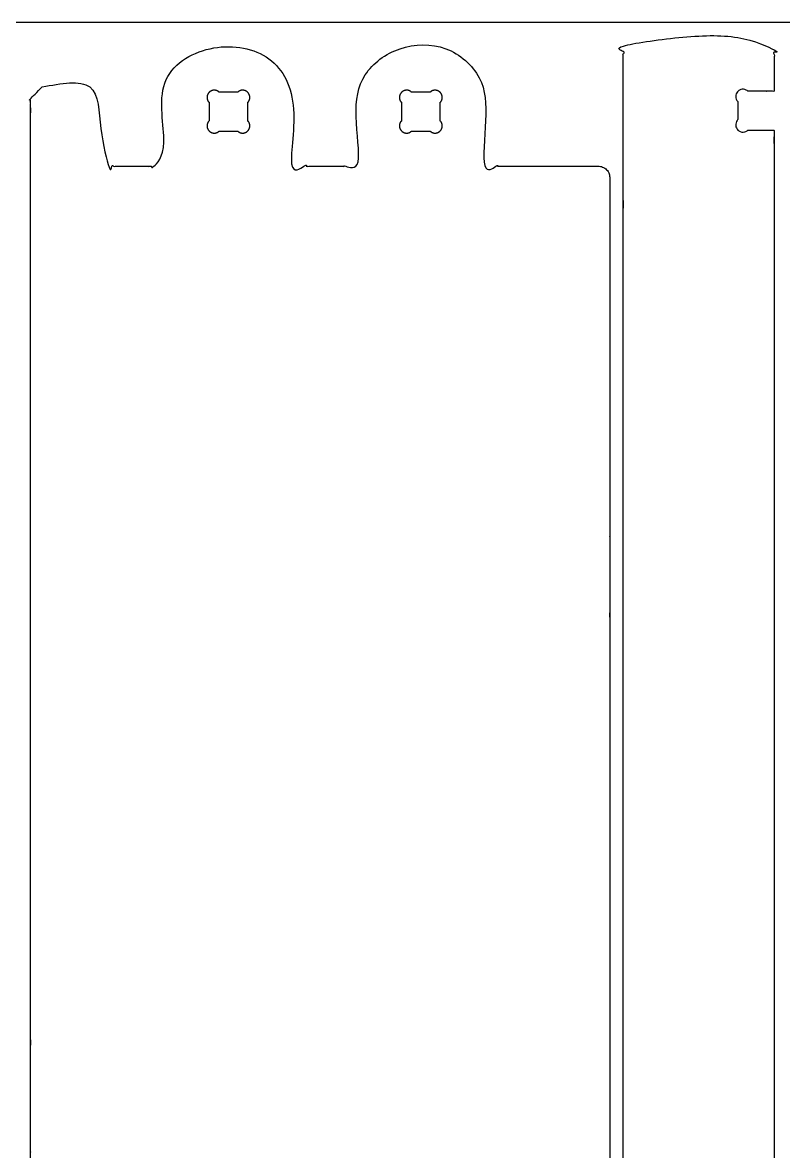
# Model space of a CAD drawing. Header units: millimetres. Extents: x 0 to 2438, y 0 to 1220.
# Drawn here: x 1701 to 2112, y 610 to 1220 of the extents above; entities that cross this region are included whole.
import ezdxf

# ---------------------------------------------------------------- set-up
doc = ezdxf.new("R2010")
doc.units = ezdxf.units.MM
doc.header["$MEASUREMENT"] = 0
for name, color, linetype in [('Profile - inside', 30, 'Continuous'), ('Profile - outside', 7, 'Continuous'), ('Stock Perimeter', 1, 'Continuous')]:
    doc.layers.add(name, color=color, linetype=linetype)

msp = doc.modelspace()

# ---------------------------------------------------------------- linework, layer by layer
at = {"layer": 'Profile - inside'}
for points in [[(1817.49, 1182.4), (1807.4, 1182.4), (1807.35, 1182.45), (1807.3, 1182.5), (1807.25, 1182.55), (1807.19, 1182.6), (1807.13, 1182.65), (1807.08, 1182.7), (1807.02, 1182.75), (1806.96, 1182.79), (1806.89, 1182.84), (1806.83, 1182.88), (1806.77, 1182.92), (1806.7, 1182.96), (1806.63, 1183), (1806.57, 1183.04), (1806.5, 1183.08), (1806.43, 1183.12), (1806.36, 1183.15), (1806.29, 1183.18), (1806.21, 1183.21), (1806.14, 1183.24), (1806.07, 1183.27), (1805.99, 1183.3), (1805.91, 1183.32), (1805.84, 1183.34), (1805.76, 1183.36), (1805.68, 1183.38), (1805.61, 1183.4), (1805.53, 1183.42), (1805.45, 1183.43), (1805.37, 1183.45), (1805.29, 1183.46), (1805.21, 1183.47), (1805.13, 1183.47), (1805.05, 1183.48), (1804.97, 1183.48), (1804.89, 1183.48), (1804.81, 1183.49), (1804.73, 1183.48), (1804.65, 1183.48), (1804.57, 1183.48), (1804.5, 1183.47), (1804.42, 1183.46), (1804.34, 1183.45), (1804.26, 1183.44), (1804.18, 1183.43), (1804.11, 1183.42), (1804.03, 1183.4), (1803.95, 1183.39), (1803.88, 1183.37), (1803.8, 1183.35), (1803.73, 1183.33), (1803.66, 1183.3), (1803.58, 1183.28), (1803.51, 1183.26), (1803.44, 1183.23), (1803.37, 1183.2), (1803.3, 1183.17), (1803.23, 1183.14), (1803.17, 1183.11), (1803.1, 1183.08), (1803.03, 1183.05), (1802.97, 1183.02), (1802.84, 1182.95), (1802.77, 1182.9), (1802.69, 1182.86), (1802.62, 1182.81), (1802.55, 1182.76), (1802.47, 1182.7), (1802.4, 1182.65), (1802.33, 1182.59), (1802.26, 1182.53), (1802.19, 1182.47), (1802.12, 1182.41), (1802.05, 1182.34), (1801.98, 1182.27), (1801.92, 1182.21), (1801.85, 1182.13), (1801.79, 1182.06), (1801.73, 1181.98), (1801.67, 1181.91), (1801.61, 1181.83), (1801.55, 1181.75), (1801.5, 1181.66), (1801.45, 1181.58), (1801.4, 1181.49), (1801.35, 1181.41), (1801.3, 1181.32), (1801.26, 1181.23), (1801.22, 1181.13), (1801.18, 1181.04), (1801.14, 1180.95), (1801.1, 1180.85), (1801.07, 1180.76), (1801.04, 1180.66), (1801.01, 1180.56), (1800.99, 1180.46), (1800.97, 1180.36), (1800.95, 1180.26), (1800.93, 1180.16), (1800.91, 1180.06), (1800.9, 1179.96), (1800.89, 1179.86), (1800.88, 1179.76), (1800.88, 1179.66), (1800.88, 1179.56), (1800.88, 1179.46), (1800.88, 1179.36), (1800.89, 1179.26), (1800.9, 1179.16), (1800.91, 1179.07), (1800.92, 1178.97), (1800.94, 1178.87), (1800.95, 1178.78), (1800.97, 1178.68), (1801, 1178.59), (1801.02, 1178.5), (1801.05, 1178.41), (1801.07, 1178.32), (1801.1, 1178.23), (1801.14, 1178.14), (1801.17, 1178.06), (1801.2, 1177.98), (1801.24, 1177.89), (1801.28, 1177.81), (1801.32, 1177.73), (1801.36, 1177.66), (1801.4, 1177.58), (1801.44, 1177.53), (1801.47, 1177.48), (1801.5, 1177.43), (1801.53, 1177.38), (1801.56, 1177.33), (1801.6, 1177.29), (1801.63, 1177.25), (1801.66, 1177.21), (1801.7, 1177.17), (1801.73, 1177.13), (1801.77, 1177.09), (1801.8, 1177.06), (1801.82, 1177.04), (1801.84, 1177.03), (1801.86, 1177.01), (1801.88, 1177), (1801.89, 1176.98), (1801.91, 1176.97), (1801.93, 1176.96), (1801.95, 1176.94), (1801.95, 1166.85), (1801.93, 1166.84), (1801.91, 1166.82), (1801.89, 1166.81), (1801.88, 1166.79), (1801.86, 1166.78), (1801.84, 1166.76), (1801.82, 1166.75), (1801.8, 1166.73), (1801.77, 1166.7), (1801.73, 1166.66), (1801.7, 1166.62), (1801.66, 1166.59), (1801.63, 1166.54), (1801.6, 1166.5), (1801.56, 1166.46), (1801.53, 1166.41), (1801.5, 1166.36), (1801.47, 1166.31), (1801.44, 1166.26), (1801.4, 1166.21), (1801.36, 1166.14), (1801.32, 1166.06), (1801.28, 1165.98), (1801.24, 1165.9), (1801.2, 1165.82), (1801.17, 1165.73), (1801.14, 1165.65), (1801.1, 1165.56), (1801.07, 1165.47), (1801.05, 1165.38), (1801.02, 1165.29), (1801, 1165.2), (1800.97, 1165.11), (1800.95, 1165.01), (1800.94, 1164.92), (1800.92, 1164.82), (1800.91, 1164.72), (1800.9, 1164.63), (1800.89, 1164.53), (1800.88, 1164.43), (1800.88, 1164.33), (1800.88, 1164.23), (1800.88, 1164.13), (1800.88, 1164.03), (1800.89, 1163.93), (1800.9, 1163.83), (1800.91, 1163.73), (1800.93, 1163.63), (1800.95, 1163.53), (1800.97, 1163.43), (1800.99, 1163.33), (1801.01, 1163.23), (1801.04, 1163.13), (1801.07, 1163.04), (1801.1, 1162.94), (1801.14, 1162.84), (1801.18, 1162.75), (1801.22, 1162.66), (1801.26, 1162.57), (1801.3, 1162.47), (1801.35, 1162.39), (1801.4, 1162.3), (1801.45, 1162.21), (1801.5, 1162.13), (1801.55, 1162.04), (1801.61, 1161.96), (1801.67, 1161.88), (1801.73, 1161.81), (1801.79, 1161.73), (1801.85, 1161.66), (1801.92, 1161.59), (1801.98, 1161.52), (1802.05, 1161.45), (1802.12, 1161.38), (1802.19, 1161.32), (1802.26, 1161.26), (1802.33, 1161.2), (1802.4, 1161.14), (1802.47, 1161.09), (1802.55, 1161.04), (1802.62, 1160.99), (1802.69, 1160.94), (1802.77, 1160.89), (1802.84, 1160.85), (1802.97, 1160.78), (1803.03, 1160.74), (1803.1, 1160.71), (1803.17, 1160.68), (1803.23, 1160.65), (1803.3, 1160.62), (1803.37, 1160.59), (1803.44, 1160.56), (1803.51, 1160.54), (1803.58, 1160.51), (1803.66, 1160.49), (1803.73, 1160.47), (1803.8, 1160.44), (1803.88, 1160.42), (1803.95, 1160.41), (1804.03, 1160.39), (1804.11, 1160.37), (1804.18, 1160.36), (1804.26, 1160.35), (1804.34, 1160.34), (1804.42, 1160.33), (1804.5, 1160.32), (1804.57, 1160.31), (1804.65, 1160.31), (1804.73, 1160.31), (1804.81, 1160.31), (1804.89, 1160.31), (1804.97, 1160.31), (1805.05, 1160.31), (1805.13, 1160.32), (1805.21, 1160.33), (1805.29, 1160.34), (1805.37, 1160.35), (1805.45, 1160.36), (1805.53, 1160.37), (1805.61, 1160.39), (1805.68, 1160.41), (1805.76, 1160.43), (1805.84, 1160.45), (1805.91, 1160.47), (1805.99, 1160.5), (1806.07, 1160.52), (1806.14, 1160.55), (1806.21, 1160.58), (1806.29, 1160.61), (1806.36, 1160.64), (1806.43, 1160.68), (1806.5, 1160.71), (1806.57, 1160.75), (1806.63, 1160.79), (1806.7, 1160.83), (1806.77, 1160.87), (1806.83, 1160.91), (1806.89, 1160.95), (1806.96, 1161), (1807.02, 1161.04), (1807.08, 1161.09), (1807.13, 1161.14), (1807.19, 1161.19), (1807.25, 1161.24), (1807.3, 1161.29), (1807.35, 1161.34), (1807.4, 1161.4), (1817.49, 1161.4), (1817.55, 1161.34), (1817.6, 1161.29), (1817.65, 1161.24), (1817.71, 1161.19), (1817.77, 1161.14), (1817.82, 1161.09), (1817.88, 1161.04), (1817.94, 1161), (1818.01, 1160.95), (1818.07, 1160.91), (1818.13, 1160.87), (1818.2, 1160.83), (1818.26, 1160.79), (1818.33, 1160.75), (1818.4, 1160.71), (1818.47, 1160.68), (1818.54, 1160.64), (1818.61, 1160.61), (1818.69, 1160.58), (1818.76, 1160.55), (1818.83, 1160.52), (1818.91, 1160.5), (1818.98, 1160.47), (1819.06, 1160.45), (1819.14, 1160.43), (1819.21, 1160.41), (1819.29, 1160.39), (1819.37, 1160.37), (1819.45, 1160.36), (1819.53, 1160.35), (1819.61, 1160.34), (1819.69, 1160.33), (1819.77, 1160.32), (1819.85, 1160.31), (1819.93, 1160.31), (1820.01, 1160.31), (1820.09, 1160.31), (1820.17, 1160.31), (1820.25, 1160.31), (1820.32, 1160.31), (1820.4, 1160.32), (1820.48, 1160.33), (1820.56, 1160.34), (1820.64, 1160.35), (1820.72, 1160.36), (1820.79, 1160.37), (1820.87, 1160.39), (1820.95, 1160.41), (1821.02, 1160.42), (1821.1, 1160.44), (1821.17, 1160.47), (1821.24, 1160.49), (1821.32, 1160.51), (1821.39, 1160.54), (1821.46, 1160.56), (1821.53, 1160.59), (1821.6, 1160.62), (1821.67, 1160.65), (1821.73, 1160.68), (1821.8, 1160.71), (1821.86, 1160.74), (1821.93, 1160.78), (1822.05, 1160.85), (1822.13, 1160.89), (1822.2, 1160.94), (1822.28, 1160.99), (1822.35, 1161.04), (1822.43, 1161.09), (1822.5, 1161.14), (1822.57, 1161.2), (1822.64, 1161.26), (1822.71, 1161.32), (1822.78, 1161.38), (1822.85, 1161.45), (1822.92, 1161.52), (1822.98, 1161.59), (1823.05, 1161.66), (1823.11, 1161.73), (1823.17, 1161.81), (1823.23, 1161.88), (1823.29, 1161.96), (1823.34, 1162.04), (1823.4, 1162.13), (1823.45, 1162.21), (1823.5, 1162.3), (1823.55, 1162.39), (1823.6, 1162.47), (1823.64, 1162.57), (1823.68, 1162.66), (1823.72, 1162.75), (1823.76, 1162.84), (1823.8, 1162.94), (1823.83, 1163.04), (1823.86, 1163.13), (1823.89, 1163.23), (1823.91, 1163.33), (1823.93, 1163.43), (1823.95, 1163.53), (1823.97, 1163.63), (1823.99, 1163.73), (1824, 1163.83), (1824.01, 1163.93), (1824.01, 1164.03), (1824.02, 1164.13), (1824.02, 1164.23), (1824.02, 1164.33), (1824.02, 1164.43), (1824.01, 1164.53), (1824, 1164.63), (1823.99, 1164.72), (1823.98, 1164.82), (1823.96, 1164.92), (1823.95, 1165.01), (1823.93, 1165.11), (1823.9, 1165.2), (1823.88, 1165.29), (1823.85, 1165.38), (1823.82, 1165.47), (1823.79, 1165.56), (1823.76, 1165.65), (1823.73, 1165.73), (1823.69, 1165.82), (1823.66, 1165.9), (1823.62, 1165.98), (1823.58, 1166.06), (1823.54, 1166.14), (1823.49, 1166.21), (1823.46, 1166.26), (1823.43, 1166.31), (1823.4, 1166.36), (1823.37, 1166.41), (1823.34, 1166.46), (1823.3, 1166.5), (1823.27, 1166.54), (1823.24, 1166.59), (1823.2, 1166.62), (1823.17, 1166.66), (1823.13, 1166.7), (1823.1, 1166.73), (1823.08, 1166.75), (1823.06, 1166.76), (1823.04, 1166.78), (1823.02, 1166.79), (1823, 1166.81), (1822.99, 1166.82), (1822.97, 1166.84), (1822.95, 1166.85), (1822.95, 1176.94), (1822.97, 1176.96), (1822.99, 1176.97), (1823, 1176.98), (1823.02, 1177), (1823.04, 1177.01), (1823.06, 1177.03), (1823.08, 1177.04), (1823.1, 1177.06), (1823.13, 1177.09), (1823.17, 1177.13), (1823.2, 1177.17), (1823.24, 1177.21), (1823.27, 1177.25), (1823.3, 1177.29), (1823.34, 1177.33), (1823.37, 1177.38), (1823.4, 1177.43), (1823.43, 1177.48), (1823.46, 1177.53), (1823.49, 1177.58), (1823.54, 1177.66), (1823.58, 1177.73), (1823.62, 1177.81), (1823.66, 1177.89), (1823.69, 1177.98), (1823.73, 1178.06), (1823.76, 1178.14), (1823.79, 1178.23), (1823.82, 1178.32), (1823.85, 1178.41), (1823.88, 1178.5), (1823.9, 1178.59), (1823.93, 1178.68), (1823.95, 1178.78), (1823.96, 1178.87), (1823.98, 1178.97), (1823.99, 1179.07), (1824, 1179.16), (1824.01, 1179.26), (1824.02, 1179.36), (1824.02, 1179.46), (1824.02, 1179.56), (1824.02, 1179.66), (1824.01, 1179.76), (1824.01, 1179.86), (1824, 1179.96), (1823.99, 1180.06), (1823.97, 1180.16), (1823.95, 1180.26), (1823.93, 1180.36), (1823.91, 1180.46), (1823.89, 1180.56), (1823.86, 1180.66), (1823.83, 1180.76), (1823.8, 1180.85), (1823.76, 1180.95), (1823.72, 1181.04), (1823.68, 1181.13), (1823.64, 1181.23), (1823.6, 1181.32), (1823.55, 1181.41), (1823.5, 1181.49), (1823.45, 1181.58), (1823.4, 1181.66), (1823.34, 1181.75), (1823.29, 1181.83), (1823.23, 1181.91), (1823.17, 1181.98), (1823.11, 1182.06), (1823.05, 1182.13), (1822.98, 1182.21), (1822.92, 1182.27), (1822.85, 1182.34), (1822.78, 1182.41), (1822.71, 1182.47), (1822.64, 1182.53), (1822.57, 1182.59), (1822.5, 1182.65), (1822.43, 1182.7), (1822.35, 1182.76), (1822.28, 1182.81), (1822.2, 1182.86), (1822.13, 1182.9), (1822.05, 1182.95), (1821.93, 1183.02), (1821.86, 1183.05), (1821.8, 1183.08), (1821.73, 1183.11), (1821.67, 1183.14), (1821.6, 1183.17), (1821.53, 1183.2), (1821.46, 1183.23), (1821.39, 1183.26), (1821.32, 1183.28), (1821.24, 1183.3), (1821.17, 1183.33), (1821.1, 1183.35), (1821.02, 1183.37), (1820.95, 1183.39), (1820.87, 1183.4), (1820.79, 1183.42), (1820.72, 1183.43), (1820.64, 1183.44), (1820.56, 1183.45), (1820.48, 1183.46), (1820.4, 1183.47), (1820.32, 1183.48), (1820.25, 1183.48), (1820.17, 1183.48), (1820.09, 1183.49), (1820.01, 1183.48), (1819.93, 1183.48), (1819.85, 1183.48), (1819.77, 1183.47), (1819.69, 1183.47), (1819.61, 1183.46), (1819.53, 1183.45), (1819.45, 1183.43), (1819.37, 1183.42), (1819.29, 1183.4), (1819.21, 1183.38), (1819.14, 1183.36), (1819.06, 1183.34), (1818.98, 1183.32), (1818.91, 1183.3), (1818.83, 1183.27), (1818.76, 1183.24), (1818.69, 1183.21), (1818.61, 1183.18), (1818.54, 1183.15), (1818.47, 1183.12), (1818.4, 1183.08), (1818.33, 1183.04), (1818.26, 1183), (1818.2, 1182.96), (1818.13, 1182.92), (1818.07, 1182.88), (1818.01, 1182.84), (1817.94, 1182.79), (1817.88, 1182.75), (1817.82, 1182.7), (1817.77, 1182.65), (1817.71, 1182.6), (1817.65, 1182.55), (1817.6, 1182.5), (1817.55, 1182.45), (1817.49, 1182.4)], [(1921.41, 1182.4), (1911.32, 1182.4), (1911.27, 1182.45), (1911.22, 1182.5), (1911.16, 1182.55), (1911.11, 1182.6), (1911.05, 1182.65), (1910.99, 1182.7), (1910.93, 1182.75), (1910.87, 1182.79), (1910.81, 1182.84), (1910.75, 1182.88), (1910.68, 1182.92), (1910.62, 1182.97), (1910.55, 1183.01), (1910.48, 1183.04), (1910.41, 1183.08), (1910.34, 1183.12), (1910.27, 1183.15), (1910.2, 1183.18), (1910.13, 1183.21), (1910.06, 1183.24), (1909.98, 1183.27), (1909.91, 1183.3), (1909.83, 1183.32), (1909.76, 1183.34), (1909.68, 1183.37), (1909.6, 1183.38), (1909.52, 1183.4), (1909.45, 1183.42), (1909.37, 1183.43), (1909.29, 1183.45), (1909.21, 1183.46), (1909.13, 1183.47), (1909.05, 1183.47), (1908.97, 1183.48), (1908.89, 1183.48), (1908.81, 1183.49), (1908.73, 1183.49), (1908.65, 1183.48), (1908.57, 1183.48), (1908.49, 1183.48), (1908.41, 1183.47), (1908.33, 1183.46), (1908.25, 1183.45), (1908.18, 1183.44), (1908.1, 1183.43), (1908.02, 1183.42), (1907.95, 1183.4), (1907.87, 1183.39), (1907.79, 1183.37), (1907.72, 1183.35), (1907.65, 1183.33), (1907.57, 1183.3), (1907.5, 1183.28), (1907.43, 1183.26), (1907.36, 1183.23), (1907.29, 1183.2), (1907.22, 1183.17), (1907.15, 1183.14), (1907.08, 1183.11), (1907.02, 1183.08), (1906.95, 1183.05), (1906.89, 1183.02), (1906.76, 1182.95), (1906.69, 1182.9), (1906.61, 1182.86), (1906.54, 1182.81), (1906.46, 1182.76), (1906.39, 1182.7), (1906.32, 1182.65), (1906.25, 1182.59), (1906.17, 1182.53), (1906.1, 1182.47), (1906.04, 1182.41), (1905.97, 1182.34), (1905.9, 1182.28), (1905.83, 1182.21), (1905.77, 1182.13), (1905.71, 1182.06), (1905.65, 1181.98), (1905.59, 1181.91), (1905.53, 1181.83), (1905.47, 1181.75), (1905.42, 1181.66), (1905.36, 1181.58), (1905.31, 1181.49), (1905.27, 1181.41), (1905.22, 1181.32), (1905.17, 1181.23), (1905.13, 1181.14), (1905.09, 1181.04), (1905.06, 1180.95), (1905.02, 1180.85), (1904.99, 1180.76), (1904.96, 1180.66), (1904.93, 1180.56), (1904.9, 1180.46), (1904.88, 1180.36), (1904.86, 1180.26), (1904.85, 1180.16), (1904.83, 1180.06), (1904.82, 1179.96), (1904.81, 1179.86), (1904.8, 1179.76), (1904.8, 1179.66), (1904.8, 1179.56), (1904.8, 1179.46), (1904.8, 1179.36), (1904.81, 1179.26), (1904.81, 1179.17), (1904.82, 1179.07), (1904.84, 1178.97), (1904.85, 1178.87), (1904.87, 1178.78), (1904.89, 1178.69), (1904.91, 1178.59), (1904.94, 1178.5), (1904.96, 1178.41), (1904.99, 1178.32), (1905.02, 1178.23), (1905.05, 1178.15), (1905.09, 1178.06), (1905.12, 1177.98), (1905.16, 1177.89), (1905.2, 1177.81), (1905.24, 1177.73), (1905.28, 1177.66), (1905.32, 1177.58), (1905.35, 1177.53), (1905.38, 1177.48), (1905.41, 1177.43), (1905.45, 1177.38), (1905.48, 1177.34), (1905.51, 1177.29), (1905.55, 1177.25), (1905.58, 1177.21), (1905.61, 1177.17), (1905.65, 1177.13), (1905.68, 1177.09), (1905.72, 1177.06), (1905.74, 1177.04), (1905.76, 1177.03), (1905.77, 1177.01), (1905.79, 1177), (1905.81, 1176.98), (1905.83, 1176.97), (1905.85, 1176.96), (1905.87, 1176.94), (1905.87, 1166.85), (1905.85, 1166.84), (1905.83, 1166.82), (1905.81, 1166.81), (1905.79, 1166.79), (1905.77, 1166.78), (1905.76, 1166.76), (1905.74, 1166.75), (1905.72, 1166.73), (1905.68, 1166.7), (1905.65, 1166.66), (1905.61, 1166.63), (1905.58, 1166.59), (1905.55, 1166.54), (1905.51, 1166.5), (1905.48, 1166.46), (1905.45, 1166.41), (1905.41, 1166.36), (1905.38, 1166.32), (1905.35, 1166.26), (1905.32, 1166.21), (1905.28, 1166.14), (1905.24, 1166.06), (1905.2, 1165.98), (1905.16, 1165.9), (1905.12, 1165.82), (1905.09, 1165.73), (1905.05, 1165.65), (1905.02, 1165.56), (1904.99, 1165.47), (1904.96, 1165.38), (1904.94, 1165.29), (1904.91, 1165.2), (1904.89, 1165.11), (1904.87, 1165.01), (1904.85, 1164.92), (1904.84, 1164.82), (1904.82, 1164.73), (1904.81, 1164.63), (1904.81, 1164.53), (1904.8, 1164.43), (1904.8, 1164.33), (1904.8, 1164.23), (1904.8, 1164.13), (1904.8, 1164.03), (1904.81, 1163.93), (1904.82, 1163.83), (1904.83, 1163.73), (1904.85, 1163.63), (1904.86, 1163.53), (1904.88, 1163.43), (1904.9, 1163.33), (1904.93, 1163.23), (1904.96, 1163.13), (1904.99, 1163.04), (1905.02, 1162.94), (1905.06, 1162.84), (1905.09, 1162.75), (1905.13, 1162.66), (1905.17, 1162.57), (1905.22, 1162.48), (1905.27, 1162.39), (1905.31, 1162.3), (1905.36, 1162.21), (1905.42, 1162.13), (1905.47, 1162.05), (1905.53, 1161.96), (1905.59, 1161.89), (1905.65, 1161.81), (1905.71, 1161.73), (1905.77, 1161.66), (1905.83, 1161.59), (1905.9, 1161.52), (1905.97, 1161.45), (1906.04, 1161.38), (1906.1, 1161.32), (1906.17, 1161.26), (1906.25, 1161.2), (1906.32, 1161.14), (1906.39, 1161.09), (1906.46, 1161.04), (1906.54, 1160.99), (1906.61, 1160.94), (1906.69, 1160.89), (1906.76, 1160.85), (1906.89, 1160.78), (1906.95, 1160.74), (1907.02, 1160.71), (1907.08, 1160.68), (1907.15, 1160.65), (1907.22, 1160.62), (1907.29, 1160.59), (1907.36, 1160.56), (1907.43, 1160.54), (1907.5, 1160.51), (1907.57, 1160.49), (1907.65, 1160.47), (1907.72, 1160.44), (1907.79, 1160.43), (1907.87, 1160.41), (1907.95, 1160.39), (1908.02, 1160.37), (1908.1, 1160.36), (1908.18, 1160.35), (1908.25, 1160.34), (1908.33, 1160.33), (1908.41, 1160.32), (1908.49, 1160.31), (1908.57, 1160.31), (1908.65, 1160.31), (1908.73, 1160.31), (1908.81, 1160.31), (1908.89, 1160.31), (1908.97, 1160.31), (1909.05, 1160.32), (1909.13, 1160.33), (1909.21, 1160.34), (1909.29, 1160.35), (1909.37, 1160.36), (1909.45, 1160.37), (1909.52, 1160.39), (1909.6, 1160.41), (1909.68, 1160.43), (1909.76, 1160.45), (1909.83, 1160.47), (1909.91, 1160.5), (1909.98, 1160.52), (1910.06, 1160.55), (1910.13, 1160.58), (1910.2, 1160.61), (1910.27, 1160.64), (1910.34, 1160.68), (1910.41, 1160.71), (1910.48, 1160.75), (1910.55, 1160.79), (1910.62, 1160.83), (1910.68, 1160.87), (1910.75, 1160.91), (1910.81, 1160.95), (1910.87, 1161), (1910.93, 1161.04), (1910.99, 1161.09), (1911.05, 1161.14), (1911.11, 1161.19), (1911.16, 1161.24), (1911.22, 1161.29), (1911.27, 1161.34), (1911.32, 1161.4), (1921.41, 1161.4), (1921.46, 1161.34), (1921.52, 1161.29), (1921.57, 1161.24), (1921.63, 1161.19), (1921.68, 1161.14), (1921.74, 1161.09), (1921.8, 1161.04), (1921.86, 1161), (1921.92, 1160.95), (1921.99, 1160.91), (1922.05, 1160.87), (1922.12, 1160.83), (1922.18, 1160.79), (1922.25, 1160.75), (1922.32, 1160.71), (1922.39, 1160.68), (1922.46, 1160.64), (1922.53, 1160.61), (1922.6, 1160.58), (1922.68, 1160.55), (1922.75, 1160.52), (1922.83, 1160.5), (1922.9, 1160.47), (1922.98, 1160.45), (1923.05, 1160.43), (1923.13, 1160.41), (1923.21, 1160.39), (1923.29, 1160.37), (1923.37, 1160.36), (1923.45, 1160.35), (1923.52, 1160.34), (1923.6, 1160.33), (1923.68, 1160.32), (1923.76, 1160.31), (1923.84, 1160.31), (1923.92, 1160.31), (1924, 1160.31), (1924.08, 1160.31), (1924.16, 1160.31), (1924.24, 1160.31), (1924.32, 1160.32), (1924.4, 1160.33), (1924.48, 1160.34), (1924.56, 1160.35), (1924.63, 1160.36), (1924.71, 1160.37), (1924.79, 1160.39), (1924.86, 1160.41), (1924.94, 1160.43), (1925.01, 1160.44), (1925.09, 1160.47), (1925.16, 1160.49), (1925.23, 1160.51), (1925.3, 1160.54), (1925.38, 1160.56), (1925.45, 1160.59), (1925.51, 1160.62), (1925.58, 1160.65), (1925.65, 1160.68), (1925.72, 1160.71), (1925.78, 1160.74), (1925.85, 1160.78), (1925.97, 1160.85), (1926.05, 1160.89), (1926.12, 1160.94), (1926.2, 1160.99), (1926.27, 1161.04), (1926.34, 1161.09), (1926.42, 1161.14), (1926.49, 1161.2), (1926.56, 1161.26), (1926.63, 1161.32), (1926.7, 1161.38), (1926.77, 1161.45), (1926.83, 1161.52), (1926.9, 1161.59), (1926.96, 1161.66), (1927.03, 1161.73), (1927.09, 1161.81), (1927.15, 1161.89), (1927.2, 1161.96), (1927.26, 1162.05), (1927.32, 1162.13), (1927.37, 1162.21), (1927.42, 1162.3), (1927.47, 1162.39), (1927.51, 1162.48), (1927.56, 1162.57), (1927.6, 1162.66), (1927.64, 1162.75), (1927.68, 1162.84), (1927.71, 1162.94), (1927.75, 1163.04), (1927.78, 1163.13), (1927.8, 1163.23), (1927.83, 1163.33), (1927.85, 1163.43), (1927.87, 1163.53), (1927.89, 1163.63), (1927.9, 1163.73), (1927.91, 1163.83), (1927.92, 1163.93), (1927.93, 1164.03), (1927.94, 1164.13), (1927.94, 1164.23), (1927.94, 1164.33), (1927.93, 1164.43), (1927.93, 1164.53), (1927.92, 1164.63), (1927.91, 1164.73), (1927.9, 1164.82), (1927.88, 1164.92), (1927.86, 1165.01), (1927.84, 1165.11), (1927.82, 1165.2), (1927.8, 1165.29), (1927.77, 1165.38), (1927.74, 1165.47), (1927.71, 1165.56), (1927.68, 1165.65), (1927.65, 1165.73), (1927.61, 1165.82), (1927.57, 1165.9), (1927.54, 1165.98), (1927.5, 1166.06), (1927.45, 1166.14), (1927.41, 1166.21), (1927.38, 1166.26), (1927.35, 1166.32), (1927.32, 1166.36), (1927.29, 1166.41), (1927.25, 1166.46), (1927.22, 1166.5), (1927.19, 1166.54), (1927.15, 1166.59), (1927.12, 1166.63), (1927.08, 1166.66), (1927.05, 1166.7), (1927.01, 1166.73), (1926.99, 1166.75), (1926.98, 1166.76), (1926.96, 1166.78), (1926.94, 1166.79), (1926.92, 1166.81), (1926.9, 1166.82), (1926.88, 1166.84), (1926.87, 1166.85), (1926.87, 1176.94), (1926.88, 1176.96), (1926.9, 1176.97), (1926.92, 1176.98), (1926.94, 1177), (1926.96, 1177.01), (1926.98, 1177.03), (1926.99, 1177.04), (1927.01, 1177.06), (1927.05, 1177.09), (1927.08, 1177.13), (1927.12, 1177.17), (1927.15, 1177.21), (1927.19, 1177.25), (1927.22, 1177.29), (1927.25, 1177.34), (1927.29, 1177.38), (1927.32, 1177.43), (1927.35, 1177.48), (1927.38, 1177.53), (1927.41, 1177.58), (1927.45, 1177.66), (1927.5, 1177.73), (1927.54, 1177.81), (1927.57, 1177.89), (1927.61, 1177.98), (1927.65, 1178.06), (1927.68, 1178.15), (1927.71, 1178.23), (1927.74, 1178.32), (1927.77, 1178.41), (1927.8, 1178.5), (1927.82, 1178.59), (1927.84, 1178.69), (1927.86, 1178.78), (1927.88, 1178.87), (1927.9, 1178.97), (1927.91, 1179.07), (1927.92, 1179.17), (1927.93, 1179.26), (1927.93, 1179.36), (1927.94, 1179.46), (1927.94, 1179.56), (1927.94, 1179.66), (1927.93, 1179.76), (1927.92, 1179.86), (1927.91, 1179.96), (1927.9, 1180.06), (1927.89, 1180.16), (1927.87, 1180.26), (1927.85, 1180.36), (1927.83, 1180.46), (1927.8, 1180.56), (1927.78, 1180.66), (1927.75, 1180.76), (1927.71, 1180.85), (1927.68, 1180.95), (1927.64, 1181.04), (1927.6, 1181.14), (1927.56, 1181.23), (1927.51, 1181.32), (1927.47, 1181.41), (1927.42, 1181.49), (1927.37, 1181.58), (1927.32, 1181.66), (1927.26, 1181.75), (1927.2, 1181.83), (1927.15, 1181.91), (1927.09, 1181.98), (1927.03, 1182.06), (1926.96, 1182.13), (1926.9, 1182.21), (1926.83, 1182.28), (1926.77, 1182.34), (1926.7, 1182.41), (1926.63, 1182.47), (1926.56, 1182.53), (1926.49, 1182.59), (1926.42, 1182.65), (1926.34, 1182.7), (1926.27, 1182.76), (1926.2, 1182.81), (1926.12, 1182.86), (1926.05, 1182.9), (1925.97, 1182.95), (1925.85, 1183.02), (1925.78, 1183.05), (1925.72, 1183.08), (1925.65, 1183.11), (1925.58, 1183.14), (1925.51, 1183.17), (1925.45, 1183.2), (1925.38, 1183.23), (1925.3, 1183.26), (1925.23, 1183.28), (1925.16, 1183.3), (1925.09, 1183.33), (1925.01, 1183.35), (1924.94, 1183.37), (1924.86, 1183.39), (1924.79, 1183.4), (1924.71, 1183.42), (1924.63, 1183.43), (1924.56, 1183.44), (1924.48, 1183.45), (1924.4, 1183.46), (1924.32, 1183.47), (1924.24, 1183.48), (1924.16, 1183.48), (1924.08, 1183.48), (1924, 1183.49), (1923.92, 1183.49), (1923.84, 1183.48), (1923.76, 1183.48), (1923.68, 1183.47), (1923.6, 1183.47), (1923.52, 1183.46), (1923.45, 1183.45), (1923.37, 1183.43), (1923.29, 1183.42), (1923.21, 1183.4), (1923.13, 1183.38), (1923.05, 1183.37), (1922.98, 1183.34), (1922.9, 1183.32), (1922.83, 1183.3), (1922.75, 1183.27), (1922.68, 1183.24), (1922.6, 1183.21), (1922.53, 1183.18), (1922.46, 1183.15), (1922.39, 1183.12), (1922.32, 1183.08), (1922.25, 1183.04), (1922.18, 1183.01), (1922.12, 1182.97), (1922.05, 1182.92), (1921.99, 1182.88), (1921.92, 1182.84), (1921.86, 1182.79), (1921.8, 1182.75), (1921.74, 1182.7), (1921.68, 1182.65), (1921.63, 1182.6), (1921.57, 1182.55), (1921.52, 1182.5), (1921.46, 1182.45), (1921.41, 1182.4)]]:
    msp.add_lwpolyline(points, dxfattribs=at)
at = {"layer": 'Profile - outside'}
for points, weights, knots in [([(2087.49, 1177.46), (2085.43, 1179.42), (2086.94, 1182.03), (2088.9, 1185.43), (2092.31, 1183.47), (2092.75, 1183.21), (2092.94, 1182.91), (2100.09, 1182.91), (2107.23, 1182.91), (2107.23, 1194.23), (2107.23, 1205.56), (2107.23, 1211.91), (2100.88, 1211.91), (2066.43, 1211.91), (2031.98, 1211.9), (2025.63, 1211.9), (2025.63, 1205.55), (2025.63, 786.79), (2025.63, 368.03), (2025.82, 361.88), (2031.98, 361.88), (2066.43, 361.88), (2100.88, 361.87), (2107.04, 361.87), (2107.25, 368.03), (2107.27, 379.45), (2107.3, 390.88), (2100.15, 390.88), (2093.01, 390.88), (2092.82, 390.58), (2092.37, 390.32), (2088.97, 388.35), (2087.01, 391.76), (2085.5, 394.37), (2087.55, 396.32), (2087.55, 401.38), (2087.55, 406.43), (2085.49, 408.39), (2087, 411), (2088.97, 414.4), (2092.37, 412.43), (2092.82, 412.18), (2093.01, 411.88), (2100.13, 411.88), (2107.24, 411.88), (2107.23, 786.89), (2107.21, 1161.91), (2100.08, 1161.91), (2092.94, 1161.91), (2092.75, 1161.61), (2092.31, 1161.35), (2088.9, 1159.39), (2086.94, 1162.79), (2085.43, 1165.4), (2087.49, 1167.35), (2087.49, 1172.41), (2087.49, 1177.46)], [0.91479535519, 0.75880540496, 0.999969387186, 0.707085134658, 0.999969387186, 0.948258785857, 0.914807874518, 0.914807874518, 0.914807874518, 0.914807874518, 0.914807874518, 0.646867415534, 0.91480761899, 0.91480761899, 0.91480761899, 0.646867351651, 0.914808002283, 0.914808002283, 0.914808002283, 0.660888773339, 0.926317680454, 0.926317680454, 0.926317680454, 0.660881548553, 0.914821825671, 0.914821825671, 0.914821825671, 0.914821825671, 0.914821825671, 0.948273231198, 0.999984587766, 0.707095883092, 0.999984587766, 0.758816939596, 0.914809261036, 0.914809261036, 0.914809261036, 0.758817334383, 0.999984716694, 0.707095974257, 0.999984716694, 0.948273347302, 0.914821930405, 0.914821930405, 0.914821930405, 0.914821930405, 0.914821930405, 0.914821930405, 0.914821930405, 0.948273351507, 0.99998473413, 0.707095986586, 0.99998473413, 0.75881710816, 0.91480932055, 0.91480932055, 0.91480932055], [-7795.32583, -7795.32583, -7795.32583, -7794.232576, -7794.232576, -7792.904914, -7792.904914, -7792.670507, -7792.670507, -7778.383632, -7778.383632, -7755.734854, -7755.734854, -7755.342155, -7755.342155, -7752.629557, -7752.629557, -7752.236858, -7752.236858, -6914.520088, -6914.520088, -6914.127389, -6914.127389, -6911.414791, -6911.414791, -6911.022092, -6911.022092, -6887.973314, -6887.973314, -6873.686439, -6873.686439, -6873.452032, -6873.452032, -6872.12437, -6872.12437, -6871.031116, -6871.031116, -6860.92266, -6860.92266, -6859.829406, -6859.829406, -6858.501744, -6858.501744, -6858.267337, -6858.267337, -6843.980462, -6843.980462, -6093.951548, -6093.951548, -6079.664674, -6079.664674, -6079.430266, -6079.430266, -6078.102604, -6078.102604, -6077.00935, -6077.00935, -6066.900895, -6066.900895, -6066.900895]), ([(1711.81, 1185.24), (1705.46, 1185.24), (1705.46, 1178.89), (1705.49, 786.86), (1705.52, 394.84), (1705.52, 388.49), (1711.87, 388.49), (1724.57, 388.49), (1737.27, 388.49), (1743.62, 388.5), (1743.62, 394.85), (1743.62, 410.67), (1743.62, 426.5), (1742.62, 427.51), (1742.62, 428.93), (1742.62, 432.36), (1746.05, 432.36), (1747.47, 432.36), (1748.47, 431.35), (1760.62, 431.36), (1772.77, 431.36), (1773.78, 432.36), (1775.2, 432.36), (1778.62, 432.36), (1778.63, 428.93), (1778.63, 427.51), (1777.62, 426.51), (1777.62, 406.71), (1777.62, 386.91), (1787.15, 377.38), (1796.68, 367.86), (1812.55, 367.86), (1828.43, 367.86), (1837.95, 377.39), (1847.47, 386.91), (1847.47, 406.71), (1847.47, 426.51), (1846.47, 427.52), (1846.47, 428.94), (1846.47, 432.37), (1849.9, 432.37), (1851.32, 432.37), (1852.32, 431.36), (1854.66, 431.36), (1857, 431.36), (1876.05, 431.36), (1895.1, 431.37), (1897.43, 431.37), (1899.77, 431.37), (1900.78, 432.37), (1902.2, 432.37), (1905.62, 432.37), (1905.63, 428.94), (1905.63, 427.52), (1904.62, 426.52), (1904.62, 406.72), (1904.62, 386.92), (1914.15, 377.39), (1923.68, 367.87), (1939.55, 367.87), (1955.43, 367.87), (1964.95, 377.4), (1974.47, 386.92), (1974.47, 406.72), (1974.47, 426.52), (1973.47, 427.53), (1973.47, 428.95), (1973.47, 432.38), (1976.9, 432.38), (1978.32, 432.38), (1979.32, 431.37), (1995.87, 431.37), (2012.42, 431.38), (2018.42, 431.38), (2018.42, 437.38), (2018.39, 786.89), (2018.36, 1136.4), (2018.36, 1142.4), (2012.36, 1142.4), (1984.24, 1142.4), (1956.11, 1142.4), (1955.11, 1141.39), (1953.69, 1141.39), (1950.26, 1141.39), (1950.26, 1144.82), (1950.26, 1146.24), (1951.26, 1147.25), (1951.26, 1167.05), (1951.26, 1186.85), (1941.73, 1196.37), (1932.21, 1205.9), (1916.33, 1205.9), (1900.46, 1205.89), (1890.93, 1196.37), (1881.41, 1186.84), (1881.41, 1167.04), (1881.41, 1147.24), (1882.42, 1146.24), (1882.42, 1144.82), (1882.42, 1141.39), (1878.99, 1141.39), (1877.57, 1141.39), (1876.56, 1142.39), (1864.41, 1142.39), (1852.26, 1142.39), (1851.26, 1141.39), (1849.84, 1141.39), (1846.41, 1141.39), (1846.41, 1144.81), (1846.41, 1146.24), (1847.41, 1147.24), (1847.41, 1167.04), (1847.41, 1186.84), (1837.88, 1196.36), (1828.36, 1205.89), (1812.48, 1205.89), (1796.61, 1205.89), (1787.08, 1196.36), (1777.56, 1186.83), (1777.56, 1167.03), (1777.56, 1147.23), (1778.57, 1146.23), (1778.57, 1144.81), (1778.57, 1141.38), (1775.14, 1141.38), (1773.72, 1141.38), (1772.71, 1142.38), (1760.56, 1142.38), (1748.41, 1142.38), (1747.41, 1141.38), (1745.99, 1141.38), (1742.56, 1141.38), (1742.56, 1144.81), (1742.56, 1146.23), (1743.56, 1147.23), (1743.56, 1163.06), (1743.56, 1178.89), (1743.56, 1185.24), (1737.21, 1185.24), (1724.51, 1185.24), (1711.81, 1185.24)], [0.999999720673, 0.707107159265, 0.999999999997, 0.999999999997, 0.999999999997, 0.707107327853, 0.999999860335, 0.999999860335, 0.999999860335, 0.707107298927, 0.999999581009, 0.999999581009, 0.999999581009, 0.999999631459, 1.17157238438, 0.828426777643, 1.17157238438, 0.999999615893, 0.999999581009, 0.999999581009, 0.999999581009, 0.999999951192, 1.17157238437, 0.828426777642, 1.17157238437, 0.999999721794, 0.999999581009, 0.999999581009, 0.999999581009, 0.999999581009, 0.999999581009, 0.999999581009, 0.999999581009, 0.999999581009, 0.999999581009, 0.999999581009, 0.999999581009, 0.999999590552, 1.17157238437, 0.828426777642, 1.17157238437, 0.999999697705, 0.999999581009, 0.999999581009, 0.999999581009, 0.999999581009, 0.999999581009, 0.999999581009, 0.999999581009, 0.999999668843, 1.17157238437, 0.828426777642, 1.17157238437, 0.999999721795, 0.999999581009, 0.999999581009, 0.999999581009, 0.999999581009, 0.999999581009, 0.999999581009, 0.999999581009, 0.999999581009, 0.999999581009, 0.999999581009, 0.999999581009, 0.999999713271, 1.17157238437, 0.828426777642, 1.17157238437, 1.00000171796, 0.999999581035, 0.999999581035, 0.999999581035, 0.70710673335, 0.999999581035, 0.999999581035, 0.999999581035, 0.70710673335, 0.999999581035, 0.999999581035, 0.999999581035, 1.00000171796, 1.17157238437, 0.828426777642, 1.17157238437, 0.999999672365, 0.999999581009, 0.999999581009, 0.999999581009, 0.999999581009, 0.999999581009, 0.999999581009, 0.999999581009, 0.999999581009, 0.999999581009, 0.999999581009, 0.999999581009, 0.999999680888, 1.17157238437, 0.828426777642, 1.17157238437, 0.999999668843, 0.999999581009, 0.999999581009, 0.999999581009, 0.999999697704, 1.17157238437, 0.828426777642, 1.17157238437, 0.999999590552, 0.999999581009, 0.999999581009, 0.999999581009, 0.999999581009, 0.999999581009, 0.999999581009, 0.999999581009, 0.999999581009, 0.999999581009, 0.999999581009, 0.999999581009, 0.999999762699, 1.17157238437, 0.828426777642, 1.17157238437, 0.99999995119, 0.999999581009, 0.999999581009, 0.999999581009, 0.999999615893, 1.17157238438, 0.828426777643, 1.17157238438, 0.999999590552, 0.999999581009, 0.999999581009, 0.999999581009, 0.707107130339, 0.999999720671, 0.999999720671, 0.999999720671], [5041.67467, 5041.67467, 5041.67467, 5042.067369, 5042.067369, 5826.111916, 5826.111916, 5826.504615, 5826.504615, 5827.504615, 5827.504615, 5827.897315, 5827.897315, 5829.143738, 5829.143738, 5829.249766, 5829.249766, 5829.461824, 5829.461824, 5829.567853, 5829.567853, 5853.869176, 5853.869176, 5853.975205, 5853.975205, 5854.187263, 5854.187263, 5854.293291, 5854.293291, 5855.852373, 5855.852373, 5856.913033, 5856.913033, 5858.163033, 5858.163033, 5859.223694, 5859.223694, 5860.782775, 5860.782775, 5860.888804, 5860.888804, 5861.100861, 5861.100861, 5861.20689, 5861.20689, 5861.390971, 5861.390971, 5862.890972, 5862.890972, 5863.075053, 5863.075053, 5863.181082, 5863.181082, 5863.393139, 5863.393139, 5863.499168, 5863.499168, 5865.058249, 5865.058249, 5866.11891, 5866.11891, 5867.36891, 5867.36891, 5868.42957, 5868.42957, 5869.988651, 5869.988651, 5870.09468, 5870.09468, 5870.306739, 5870.306739, 5870.412767, 5870.412767, 5903.513377, 5903.513377, 5912.938151, 5912.938151, 6611.965789, 6611.965789, 6621.390563, 6621.390563, 6677.641167, 6677.641167, 6677.747195, 6677.747195, 6677.959253, 6677.959253, 6678.065282, 6678.065282, 6679.624363, 6679.624363, 6680.685024, 6680.685024, 6681.935024, 6681.935024, 6682.995684, 6682.995684, 6684.554766, 6684.554766, 6684.660794, 6684.660794, 6684.872852, 6684.872852, 6684.978881, 6684.978881, 6709.280204, 6709.280204, 6709.386233, 6709.386233, 6709.598291, 6709.598291, 6709.704319, 6709.704319, 6711.263401, 6711.263401, 6712.324061, 6712.324061, 6713.574061, 6713.574061, 6714.634722, 6714.634722, 6716.193803, 6716.193803, 6716.299832, 6716.299832, 6716.511889, 6716.511889, 6716.617918, 6716.617918, 6740.919242, 6740.919242, 6741.02527, 6741.02527, 6741.237328, 6741.237328, 6741.343357, 6741.343357, 6742.58978, 6742.58978, 6742.982479, 6742.982479, 6743.982479, 6743.982479, 6743.982479])]:
    msp.add_rational_spline(points, weights, degree=2, knots=knots, dxfattribs=at)
at = {"layer": 'Stock Perimeter'}
msp.add_lwpolyline([(0, 0), (2438, 0), (2438, 1220), (0, 1220), (0, 0)], dxfattribs=at)

doc.saveas('drawing.dxf')
